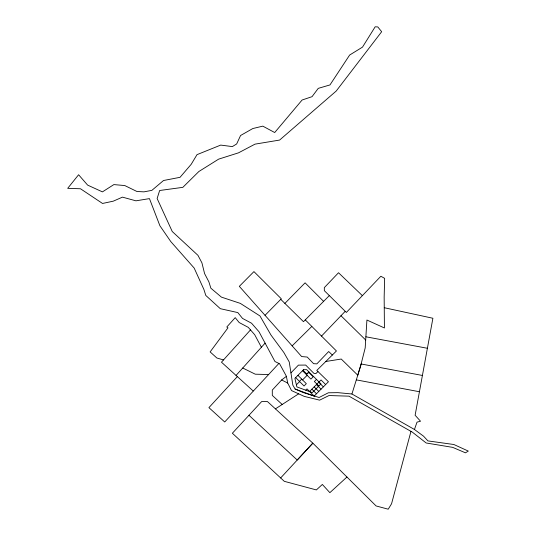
<?xml version="1.0" encoding="UTF-8"?>
<svg xmlns="http://www.w3.org/2000/svg" width="536" height="536" viewBox="0 0 536 536"><rect width="100%" height="100%" fill="white"/><g stroke="black" fill="none" stroke-linecap="round" stroke-linejoin="round"><path stroke-width="0.8" d="M410.971 431.366L391.555 503.773L388.225 509.2L376.091 505.944L312.83 443.158L267.451 401.558L261.655 401.571L232.376 433.235L284.301 481.328L316.367 489.931L322.35 484.45L329.861 492.664L346.953 477.027M351.931 393.987L337.955 392.654L328.34 392.788L319.101 397.504L303.188 392.553L295.115 389.022L292.837 385.123L289.246 361.968L283.839 352.474L270.995 335.08L259.973 315.959L240.336 303.383L221.401 297.118L210.869 288.207L208.886 281.856L204.585 273.601L201.918 262.834L197.958 255.344L172.244 231.512L157.128 198.521L159.648 190.501L182.836 187.345L198.869 171.507L218.641 159.138L238.5 152.84L255.029 144.137L279.611 140.064L336.199 91.053L381.666 31.711L377.793 26.934L375.173 26.8L362.503 47.121L349.64 55.047L329.975 84.929L318.257 88.366L312.026 96.681L302.096 100.018L274.7 132.539L262.814 126.141L252.804 128.54L240.577 135.501L236.664 143.956L232.356 146.596L220.711 145.089L197.007 154.649L191.218 164.277L180.029 177.322L163.527 180.505L151.869 190.36L143.95 191.855L136.928 191.493L124.781 185.556L113.867 184.592L102.43 191.881L87.629 185.108L78.598 174.749L67.697 188.337L80.487 188.766L102.537 203.459L113.277 201.168L122.469 197.141L135.943 200.826L149.45 198.615L159.902 225.757L170.83 241.629L194.173 268.06L203.894 289.453L205.791 295.437L220.303 308.682L237.823 312.589L242.533 318.424L251.558 323.221L259.015 331.764L274.955 361.505L279.598 363.79L286.358 376.198L287.705 383.052L291.517 390.577L304.2 396.372L319.637 400.151L328.997 395.535L348.996 396.171L412.338 432.143L426.16 442.984L452.685 447.372L465.469 452.826L468.303 451.078L453.865 444.512L427.929 440.9L423.534 436.157L414.449 429.477L351.931 393.987L360.52 366.356L365.19 347.938L366.919 320.032L384.419 327.972L384.158 297.118L384.64 278.345L380.862 276.248L346.37 312.441L324.34 290.659L324.327 287.611L338.524 272.744L362.376 295.651M414.449 429.477L417.021 422.14L420.532 421.222L415.119 415.259L432.9 318.263L384.279 307.724M250.486 329.908L221.469 362.189L253.146 390.945M236.054 375.435L265.106 343.127M237.348 376.607L208.919 407.635L224.711 421.973L278.887 363.442M286.385 376.346L281.635 379.964L272.295 390.067L272.308 395.421L282.197 404.486M280.65 477.958L312.83 443.158L297.225 460.035L248.972 415.279M321.513 336.085L345.197 311.336M290.934 372.882L298.425 365.123L305.694 365.076L313.855 373.317L315.872 373.605L317.955 371.548M265.039 315.322L281.293 298.793L253.937 271.605L239.324 286.345L301.647 356.567L307.215 357.05L313.6 363.676L316.843 363.87L328.682 351.529L332.347 355.02M329.318 295.604L303.483 321.687L284.884 303.403L305.091 282.847L323.61 301.366M299.43 381.411L301.721 379.099M306.304 374.49L308.595 372.185L313.212 376.768L310.913 379.073L302.525 370.731M296.401 384.815L299.637 381.565M309.078 372.064L306.967 374.182L303.007 370.249M302.552 379.93L307.135 375.314M305.741 390.181L307.014 388.895L314.19 396.077L328.441 381.739L316.789 370.416L336.434 350.973L305.272 319.878M316.454 379.394L314.351 381.518L318.873 386.014M309.574 391.494L321.037 379.964L325.647 384.547M292.147 345.861L311.831 326.424M275.43 408.868L298.639 393.833M325.808 361.492L341.244 359.04L357.773 375.2L361.123 363.978L422.415 375.468M268.194 374.523L255.277 374.195L242.728 368.011M365.88 336.789L427.4 348.273M356.319 379.877L419.433 391.742M223.499 359.924L216.866 358.008L210.132 351.904L227.968 327.844L226.802 327L235.217 317.64L239.156 322.525L248.269 327.362L254.707 334.739L261.407 347.241M295.115 389.022L314.19 396.077M281.635 379.964L287.705 383.052M340.983 315.738L365.679 340.005M280.757 299.336L284.884 303.403M318.746 382.269L323.355 386.851M316.454 384.573L321.064 389.156M314.163 386.878L318.773 391.461M297.942 375.347L306.331 383.689L304.039 385.994L295.678 377.625M311.872 389.19L316.481 393.772M303.564 369.686L294.907 378.396L296.89 386.905L312.32 392.607L320.984 383.89L306.666 369.666L303.564 369.686"/></g></svg>
